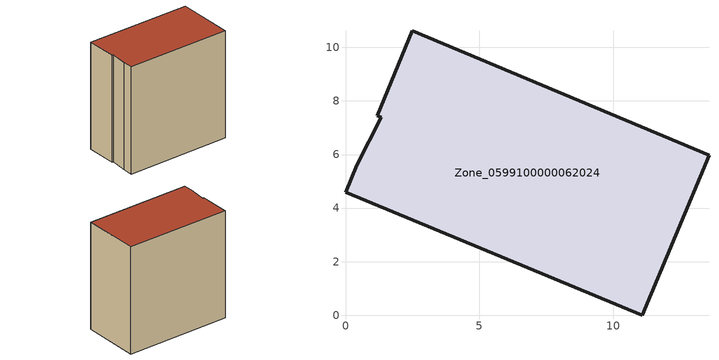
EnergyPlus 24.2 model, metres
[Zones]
Zone_0599100000062024
 floor ground (C_G): 1.34,7.38 1.18,7.45 2.5,10.62 13.58,5.98 11.09,0 0,4.6 0.41,5.59 z0
 wall outside (C_F): 11.09,0 13.58,5.98 2.5,10.62 1.18,7.45 1.34,7.38 0.41,5.59 0,4.6 11.09,0 z0:12.31
 roof outside (C_R): 1.34,7.38 0.41,5.59 0,4.6 11.09,0 13.58,5.98 2.5,10.62 1.18,7.45 z12.31
[BUILDING]
Pand.0599100000062024: North Axis=0; Terrain=City; Loads Convergence Tolerance Value=0.04; Temperature Convergence Tolerance Value=0.4; Solar Distribution=FullExterior; Maximum Number of Warmup Days=25; Minimum Number of Warmup Days=1
[Site:Location]
Rotterdam.The.Hague.AP_ZH_NLD Design_Conditions: Latitude=51.96; Longitude=4.45; Time Zone=1; Elevation=-4.5
[SITE:GROUNDTEMPERATURE:BUILDINGSURFACE]
18, 18, 18, 18, 18, 18, 18, 18, 18, 18, 18, 18
[MATERIAL] Thermal Absorptance=0.9; Solar Absorptance=0.7; Visible Absorptance=0.7
Name | Roughness | Thickness | Conductivity | Density | Specific Heat
G.TC.1946 | MediumSmooth | 0.15 | 1 | 540 | 1210
F.TC.1946 | Rough | 0.3 | 0.857143 | 1920 | 840
R.TC.1946 | MediumRough | 0.2 | 0.909091 | 1500 | 1000
[CONSTRUCTION]
C_G: G.TC.1946
C_F: F.TC.1946
C_R: R.TC.1946
[ZONE]
Zone_0599100000062024: Type=1; Multiplier=1; Ceiling Height=Autocalculate; Volume=Autocalculate; Floor Area=autocalculate; Part of Total Floor Area=Yes
[ZONEINFILTRATION:DESIGNFLOWRATE]
Infil_Zone_0599100000062024: Zone or ZoneList or Space or SpaceList=Zone_0599100000062024; Schedule=AlwaysOn; Design Flow Rate Calculation Method=Flow/Area; Flow Rate per Floor Area=0.003; Constant Term Coefficient=1; Temperature Term Coefficient=0; Velocity Term Coefficient=0; Velocity Squared Term Coefficient=0
[HVACTEMPLATE:ZONE:IDEALLOADSAIRSYSTEM]
Zone_0599100000062024: Maximum Heating Supply Air Temperature=50; Minimum Cooling Supply Air Temperature=13; Maximum Heating Supply Air Humidity Ratio=0.0156; Minimum Cooling Supply Air Humidity Ratio=0.0077; Heating Limit=NoLimit; Cooling Limit=NoLimit; Dehumidification Control Type=ConstantSensibleHeatRatio; Cooling Sensible Heat Ratio=0.7; Dehumidification Setpoint=60; Humidification Control Type=None; Humidification Setpoint=30; Outdoor Air Method=None; Outdoor Air Flow Rate per Person=0.00944; Outdoor Air Flow Rate per Zone Floor Area=0; Outdoor Air Flow Rate per Zone=0; Demand Controlled Ventilation Type=None; Outdoor Air Economizer Type=NoEconomizer; Heat Recovery Type=None; Sensible Heat Recovery Effectiveness=0.7; Latent Heat Recovery Effectiveness=0.65
[ZONECONTROL:THERMOSTAT]
ThermostatControl_Zone_0599100000062024: Zone or ZoneList=Zone_0599100000062024; Control Type Schedule=DualSetpointControlType; Control 1=Thermostat_Zone_0599100000062024; Temperature Difference Between Cutout And Setpoint=0
[THERMOSTATSETPOINT:DUALSETPOINT]
Thermostat_Zone_0599100000062024: Heating Setpoint Temperature Schedule=HeatingSetpoint_Zone_0599100000062024; Cooling Setpoint Temperature Schedule=CoolingSetpoint_Zone_0599100000062024
[SCHEDULE:COMPACT]
HeatingSetpoint_Zone_0599100000062024: Through: 12/31, For: AllDays, Until: 24:00, 21
CoolingSetpoint_Zone_0599100000062024: Through: 12/31, For: AllDays, Until: 24:00, 24
DualSetpointControlType: Through: 12/31, For: AllDays, Until: 24:00, 4
AlwaysOn: Through: 12/31, For: AllDays, Until: 24:00, 1
